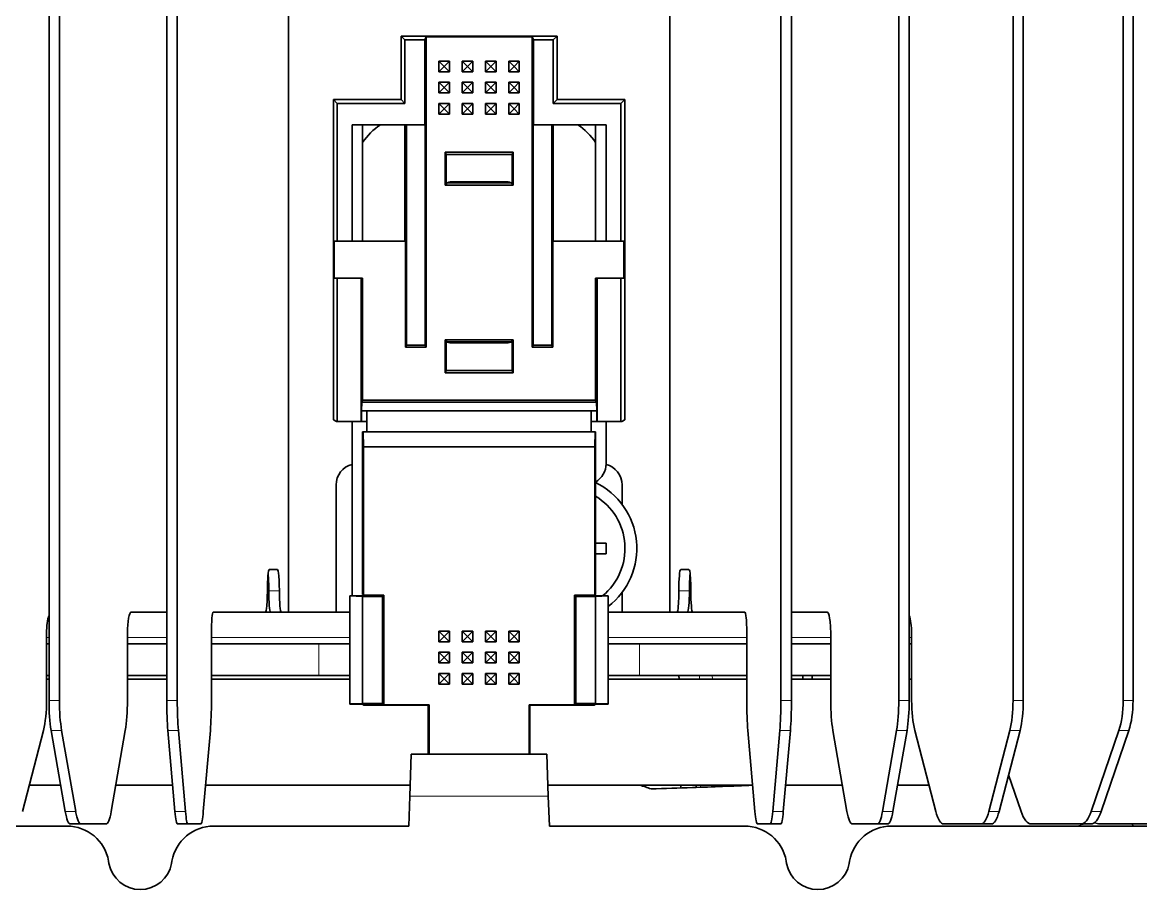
# Model space of a CAD drawing. Header units: inches. Extents: x -12478 to 399182, y -23212 to 525552.
# Drawn here: x 7600.3 to 7653.1, y -5704.2 to -5663.3 of the extents above; entities that cross this region are included whole.
import ezdxf

# ---------------------------------------------------------------- set-up
doc = ezdxf.new("R2010")
doc.units = ezdxf.units.IN
doc.header["$LTSCALE"] = 1000
doc.header["$MEASUREMENT"] = 0
doc.layers.add('CQ Light Elevation', color=4, linetype='Continuous')
doc.layers.add('CQ Lighting', color=5, linetype='Continuous', lineweight=0)

# ---------------------------------------------------------------- blocks, each defined once
blk = doc.blocks.new('T.HC0E0.HQ12 side 2')
at = {"layer": 'CQ Lighting', "color": 1, "lineweight": 35}
for p, q in [((441994.305, 518887.718), (441994.305, 518936.818)), ((442012.305, 518887.718), (442012.305, 518936.818)), ((441972.422, 518930.99), (441972.422, 518883.546)), ((441972.892, 518883.546), (441972.892, 518930.99)), ((441977.608, 518930.99), (441977.608, 518883.546)), ((441978.091, 518883.546), (441978.091, 518930.99)), ((441982.994, 518930.99), (441982.994, 518883.546)), ((441983.487, 518883.546), (441983.487, 518930.99)), ((441988.555, 518930.99), (441988.555, 518883.546)), ((441989.053, 518883.546), (441989.053, 518930.99)), ((442017.557, 518883.546), (442017.557, 518930.99)), ((442018.055, 518930.99), (442018.055, 518883.546)), ((442023.123, 518883.546), (442023.123, 518930.99)), ((442023.615, 518930.99), (442023.615, 518883.546)), ((441983.839, 518877.618), (441953.355, 518877.618)), ((442053.255, 518877.618), (442022.771, 518877.618))]:
    blk.add_line(p, q, dxfattribs=at)
at = {"layer": 'CQ Lighting', "color": 1, "lineweight": 35, "ltscale": 0.075}
for p, q in [((441999.623, 518914.9), (441999.623, 518911.9)), ((441999.805, 518911.718), (441999.805, 518914.718)), ((442006.805, 518914.718), (442006.805, 518911.718)), ((442006.986, 518911.9), (442006.986, 518914.9)), ((442004.805, 518907.968), (442001.805, 518907.968)), ((442004.805, 518900.468), (442001.805, 518900.468))]:
    blk.add_line(p, q, dxfattribs=at)
at = {"layer": 'CQ Lighting', "color": 1, "lineweight": 35, "ltscale": 0.00642}
for p, q in [((441999.623, 518914.9), (441999.805, 518914.718)), ((442006.986, 518914.9), (442006.805, 518914.718)), ((441996.423, 518911.9), (441996.605, 518911.718)), ((441999.805, 518911.718), (441999.623, 518911.9)), ((442006.805, 518911.718), (442006.986, 518911.9)), ((442010.005, 518911.718), (442010.186, 518911.9))]:
    blk.add_line(p, q, dxfattribs=at)
at = {"layer": 'CQ Lighting', "color": 1, "lineweight": 35, "ltscale": 0.184079}
blk.add_line((442006.986, 518914.9), (441999.623, 518914.9), dxfattribs=at)
at = {"layer": 'CQ Lighting', "color": 1, "lineweight": 35, "ltscale": 0.023254}
for p, q in [((441999.805, 518914.718), (442000.735, 518914.718)), ((442005.875, 518914.718), (442006.805, 518914.718))]:
    blk.add_line(p, q, dxfattribs=at)
at = {"layer": 'CQ Lighting', "color": 1, "lineweight": 35, "ltscale": 0.003904}
for p, q in [((442000.805, 518914.858), (442000.735, 518914.718)), ((442005.805, 518914.858), (442005.875, 518914.718))]:
    blk.add_line(p, q, dxfattribs=at)
at = {"layer": 'CQ Lighting', "color": 1, "lineweight": 35, "ltscale": 0.1}
for p, q in [((442000.735, 518910.718), (442000.735, 518914.718)), ((442005.875, 518910.718), (442005.875, 518914.718))]:
    blk.add_line(p, q, dxfattribs=at)
at = {"layer": 'CQ Lighting', "color": 1, "lineweight": 35, "ltscale": 0.125}
for p, q in [((442005.805, 518914.858), (442000.805, 518914.858)), ((441999.826, 518900.218), (441999.826, 518905.218)), ((442006.784, 518905.218), (442006.784, 518900.218))]:
    blk.add_line(p, q, dxfattribs=at)
at = {"layer": 'CQ Lighting', "color": 1, "lineweight": 35, "ltscale": 0.365992}
for p, q in [((442000.805, 518900.218), (442000.805, 518914.858)), ((442005.805, 518914.858), (442005.805, 518900.218))]:
    blk.add_line(p, q, dxfattribs=at)
at = {"layer": 'CQ Lighting', "color": 1, "lineweight": 35, "ltscale": 0.0125}
for p, q in [((442001.905, 518913.718), (442001.405, 518913.718)), ((442001.405, 518913.718), (442001.405, 518913.218)), ((442001.905, 518913.718), (442001.905, 518913.218)), ((442003.005, 518913.718), (442002.505, 518913.718)), ((442002.505, 518913.718), (442002.505, 518913.218)), ((442003.005, 518913.718), (442003.005, 518913.218)), ((442004.105, 518913.718), (442003.605, 518913.718)), ((442003.605, 518913.718), (442003.605, 518913.218)), ((442004.105, 518913.718), (442004.105, 518913.218)), ((442005.205, 518913.718), (442004.705, 518913.718)), ((442004.705, 518913.718), (442004.705, 518913.218)), ((442005.205, 518913.718), (442005.205, 518913.218)), ((442001.905, 518913.218), (442001.405, 518913.218)), ((442003.005, 518913.218), (442002.505, 518913.218)), ((442004.105, 518913.218), (442003.605, 518913.218)), ((442005.205, 518913.218), (442004.705, 518913.218)), ((442001.905, 518912.718), (442001.405, 518912.718)), ((442001.405, 518912.718), (442001.405, 518912.218)), ((442001.905, 518912.718), (442001.905, 518912.218)), ((442003.005, 518912.718), (442002.505, 518912.718)), ((442002.505, 518912.718), (442002.505, 518912.218)), ((442003.005, 518912.718), (442003.005, 518912.218)), ((442004.105, 518912.718), (442003.605, 518912.718)), ((442003.605, 518912.718), (442003.605, 518912.218)), ((442004.105, 518912.718), (442004.105, 518912.218)), ((442005.205, 518912.718), (442004.705, 518912.718)), ((442004.705, 518912.718), (442004.705, 518912.218)), ((442005.205, 518912.718), (442005.205, 518912.218)), ((442001.905, 518912.218), (442001.405, 518912.218)), ((442003.005, 518912.218), (442002.505, 518912.218)), ((442004.105, 518912.218), (442003.605, 518912.218)), ((442005.205, 518912.218), (442004.705, 518912.218)), ((442001.905, 518911.718), (442001.405, 518911.718)), ((442001.405, 518911.718), (442001.405, 518911.218)), ((442001.905, 518911.718), (442001.905, 518911.218)), ((442003.005, 518911.718), (442002.505, 518911.718)), ((442002.505, 518911.718), (442002.505, 518911.218)), ((442003.005, 518911.718), (442003.005, 518911.218)), ((442004.105, 518911.718), (442003.605, 518911.718)), ((442003.605, 518911.718), (442003.605, 518911.218)), ((442004.105, 518911.718), (442004.105, 518911.218)), ((442005.205, 518911.718), (442004.705, 518911.718)), ((442004.705, 518911.718), (442004.705, 518911.218)), ((442005.205, 518911.718), (442005.205, 518911.218)), ((442001.905, 518911.218), (442001.405, 518911.218)), ((442003.005, 518911.218), (442002.505, 518911.218)), ((442004.105, 518911.218), (442003.605, 518911.218)), ((442005.205, 518911.218), (442004.705, 518911.218)), ((441997.805, 518905.218), (441997.305, 518905.218)), ((442008.805, 518905.218), (442009.305, 518905.218)), ((441997.752, 518897.218), (441997.752, 518896.718)), ((442008.857, 518896.718), (442008.857, 518897.218)), ((441997.305, 518890.468), (441997.305, 518890.968)), ((441997.305, 518890.468), (441997.805, 518890.468)), ((442001.905, 518886.818), (442001.405, 518886.818)), ((442001.405, 518886.818), (442001.405, 518886.318)), ((442001.905, 518886.818), (442001.905, 518886.318)), ((442003.005, 518886.818), (442002.505, 518886.818)), ((442002.505, 518886.818), (442002.505, 518886.318)), ((442003.005, 518886.818), (442003.005, 518886.318)), ((442004.105, 518886.818), (442003.605, 518886.818)), ((442003.605, 518886.818), (442003.605, 518886.318)), ((442004.105, 518886.818), (442004.105, 518886.318)), ((442005.205, 518886.818), (442004.705, 518886.818)), ((442004.705, 518886.818), (442004.705, 518886.318)), ((442005.205, 518886.818), (442005.205, 518886.318)), ((442001.905, 518886.318), (442001.405, 518886.318)), ((442003.005, 518886.318), (442002.505, 518886.318)), ((442004.105, 518886.318), (442003.605, 518886.318)), ((442005.205, 518886.318), (442004.705, 518886.318)), ((442001.905, 518885.818), (442001.405, 518885.818)), ((442001.405, 518885.818), (442001.405, 518885.318)), ((442001.905, 518885.818), (442001.905, 518885.318)), ((442003.005, 518885.818), (442002.505, 518885.818)), ((442002.505, 518885.818), (442002.505, 518885.318)), ((442003.005, 518885.818), (442003.005, 518885.318)), ((442004.105, 518885.818), (442003.605, 518885.818)), ((442003.605, 518885.818), (442003.605, 518885.318)), ((442004.105, 518885.818), (442004.105, 518885.318)), ((442005.205, 518885.818), (442004.705, 518885.818)), ((442004.705, 518885.818), (442004.705, 518885.318)), ((442005.205, 518885.818), (442005.205, 518885.318)), ((442001.905, 518885.318), (442001.405, 518885.318)), ((442003.005, 518885.318), (442002.505, 518885.318)), ((442004.105, 518885.318), (442003.605, 518885.318)), ((442005.205, 518885.318), (442004.705, 518885.318)), ((442001.905, 518884.818), (442001.405, 518884.818)), ((442001.405, 518884.818), (442001.405, 518884.318)), ((442001.905, 518884.818), (442001.905, 518884.318)), ((442003.005, 518884.818), (442002.505, 518884.818)), ((442002.505, 518884.818), (442002.505, 518884.318)), ((442003.005, 518884.818), (442003.005, 518884.318)), ((442004.105, 518884.818), (442003.605, 518884.818)), ((442003.605, 518884.818), (442003.605, 518884.318)), ((442004.105, 518884.818), (442004.105, 518884.318)), ((442005.205, 518884.818), (442004.705, 518884.818)), ((442004.705, 518884.818), (442004.705, 518884.318)), ((442005.205, 518884.818), (442005.205, 518884.318)), ((442001.905, 518884.318), (442001.405, 518884.318)), ((442003.005, 518884.318), (442002.505, 518884.318)), ((442004.105, 518884.318), (442003.605, 518884.318)), ((442005.205, 518884.318), (442004.705, 518884.318))]:
    blk.add_line(p, q, dxfattribs=at)
at = {"layer": 'CQ Lighting', "color": 1, "lineweight": 35, "ltscale": 0.008839}
for p, q in [((442001.655, 518913.468), (442001.405, 518913.718)), ((442001.655, 518913.468), (442001.905, 518913.718)), ((442002.755, 518913.468), (442002.505, 518913.718)), ((442002.755, 518913.468), (442003.005, 518913.718)), ((442003.855, 518913.468), (442003.605, 518913.718)), ((442003.855, 518913.468), (442004.105, 518913.718)), ((442004.955, 518913.468), (442004.705, 518913.718)), ((442004.955, 518913.468), (442005.205, 518913.718)), ((442001.405, 518913.218), (442001.655, 518913.468)), ((442001.905, 518913.218), (442001.655, 518913.468)), ((442002.505, 518913.218), (442002.755, 518913.468)), ((442003.005, 518913.218), (442002.755, 518913.468)), ((442003.605, 518913.218), (442003.855, 518913.468)), ((442004.105, 518913.218), (442003.855, 518913.468)), ((442004.705, 518913.218), (442004.955, 518913.468)), ((442005.205, 518913.218), (442004.955, 518913.468)), ((442001.655, 518912.468), (442001.405, 518912.718)), ((442001.655, 518912.468), (442001.905, 518912.718)), ((442002.755, 518912.468), (442002.505, 518912.718)), ((442002.755, 518912.468), (442003.005, 518912.718)), ((442003.855, 518912.468), (442003.605, 518912.718)), ((442003.855, 518912.468), (442004.105, 518912.718)), ((442004.955, 518912.468), (442004.705, 518912.718)), ((442004.955, 518912.468), (442005.205, 518912.718)), ((442001.405, 518912.218), (442001.655, 518912.468)), ((442001.905, 518912.218), (442001.655, 518912.468)), ((442002.505, 518912.218), (442002.755, 518912.468)), ((442003.005, 518912.218), (442002.755, 518912.468)), ((442003.605, 518912.218), (442003.855, 518912.468)), ((442004.105, 518912.218), (442003.855, 518912.468)), ((442004.705, 518912.218), (442004.955, 518912.468)), ((442005.205, 518912.218), (442004.955, 518912.468)), ((442001.655, 518911.468), (442001.405, 518911.718)), ((442001.655, 518911.468), (442001.905, 518911.718)), ((442002.755, 518911.468), (442002.505, 518911.718)), ((442002.755, 518911.468), (442003.005, 518911.718)), ((442003.855, 518911.468), (442003.605, 518911.718)), ((442003.855, 518911.468), (442004.105, 518911.718)), ((442004.955, 518911.468), (442004.705, 518911.718)), ((442004.955, 518911.468), (442005.205, 518911.718)), ((442001.405, 518911.218), (442001.655, 518911.468)), ((442001.905, 518911.218), (442001.655, 518911.468)), ((442002.505, 518911.218), (442002.755, 518911.468)), ((442003.005, 518911.218), (442002.755, 518911.468)), ((442003.605, 518911.218), (442003.855, 518911.468)), ((442004.105, 518911.218), (442003.855, 518911.468)), ((442004.705, 518911.218), (442004.955, 518911.468)), ((442005.205, 518911.218), (442004.955, 518911.468)), ((442001.405, 518886.818), (442001.655, 518886.568)), ((442001.905, 518886.818), (442001.655, 518886.568)), ((442002.505, 518886.818), (442002.755, 518886.568)), ((442003.005, 518886.818), (442002.755, 518886.568)), ((442003.605, 518886.818), (442003.855, 518886.568)), ((442004.105, 518886.818), (442003.855, 518886.568)), ((442004.705, 518886.818), (442004.955, 518886.568)), ((442005.205, 518886.818), (442004.955, 518886.568)), ((442001.655, 518886.568), (442001.405, 518886.318)), ((442001.655, 518886.568), (442001.905, 518886.318)), ((442002.755, 518886.568), (442002.505, 518886.318)), ((442002.755, 518886.568), (442003.005, 518886.318)), ((442003.855, 518886.568), (442003.605, 518886.318)), ((442003.855, 518886.568), (442004.105, 518886.318)), ((442004.955, 518886.568), (442004.705, 518886.318)), ((442004.955, 518886.568), (442005.205, 518886.318)), ((442001.405, 518885.818), (442001.655, 518885.568)), ((442001.905, 518885.818), (442001.655, 518885.568)), ((442002.505, 518885.818), (442002.755, 518885.568)), ((442003.005, 518885.818), (442002.755, 518885.568)), ((442003.605, 518885.818), (442003.855, 518885.568)), ((442004.105, 518885.818), (442003.855, 518885.568)), ((442004.705, 518885.818), (442004.955, 518885.568)), ((442005.205, 518885.818), (442004.955, 518885.568)), ((442001.655, 518885.568), (442001.405, 518885.318)), ((442001.655, 518885.568), (442001.905, 518885.318)), ((442002.755, 518885.568), (442002.505, 518885.318)), ((442002.755, 518885.568), (442003.005, 518885.318)), ((442003.855, 518885.568), (442003.605, 518885.318)), ((442003.855, 518885.568), (442004.105, 518885.318)), ((442004.955, 518885.568), (442004.705, 518885.318)), ((442004.955, 518885.568), (442005.205, 518885.318)), ((442001.405, 518884.818), (442001.655, 518884.568)), ((442001.905, 518884.818), (442001.655, 518884.568)), ((442002.505, 518884.818), (442002.755, 518884.568)), ((442003.005, 518884.818), (442002.755, 518884.568)), ((442003.605, 518884.818), (442003.855, 518884.568)), ((442004.105, 518884.818), (442003.855, 518884.568)), ((442004.705, 518884.818), (442004.955, 518884.568)), ((442005.205, 518884.818), (442004.955, 518884.568)), ((442001.655, 518884.568), (442001.405, 518884.318)), ((442001.655, 518884.568), (442001.905, 518884.318)), ((442002.755, 518884.568), (442002.505, 518884.318)), ((442002.755, 518884.568), (442003.005, 518884.318)), ((442003.855, 518884.568), (442003.605, 518884.318)), ((442003.855, 518884.568), (442004.105, 518884.318)), ((442004.955, 518884.568), (442004.705, 518884.318)), ((442004.955, 518884.568), (442005.205, 518884.318))]:
    blk.add_line(p, q, dxfattribs=at)
at = {"layer": 'CQ Lighting', "color": 1, "lineweight": 35, "ltscale": 0.080003}
for p, q in [((441996.423, 518911.9), (441999.623, 518911.9)), ((441996.605, 518911.718), (441999.805, 518911.718)), ((442006.805, 518911.718), (442010.005, 518911.718)), ((442006.986, 518911.9), (442010.186, 518911.9))]:
    blk.add_line(p, q, dxfattribs=at)
at = {"layer": 'CQ Lighting', "color": 1, "lineweight": 35, "ltscale": 0.377707}
for p, q in [((441996.423, 518896.791), (441996.423, 518911.9)), ((442010.186, 518911.9), (442010.186, 518896.791))]:
    blk.add_line(p, q, dxfattribs=at)
at = {"layer": 'CQ Lighting', "color": 1, "lineweight": 35, "ltscale": 0.1625}
for p, q in [((441996.605, 518911.718), (441996.605, 518905.218)), ((442010.005, 518905.218), (442010.005, 518911.718))]:
    blk.add_line(p, q, dxfattribs=at)
at = {"layer": 'CQ Lighting', "color": 1, "lineweight": 35, "ltscale": 0.1375}
for p, q in [((441997.305, 518910.718), (441997.305, 518905.218)), ((441997.805, 518910.718), (441997.805, 518905.218)), ((441999.805, 518905.218), (441999.805, 518910.718)), ((442006.805, 518910.718), (442006.805, 518905.218)), ((442008.805, 518910.718), (442008.805, 518905.218)), ((442009.305, 518905.218), (442009.305, 518910.718))]:
    blk.add_line(p, q, dxfattribs=at)
at = {"layer": 'CQ Lighting', "color": 1, "lineweight": 35, "ltscale": 0.085754}
for p, q in [((441997.305, 518910.718), (442000.735, 518910.718)), ((442005.875, 518910.718), (442009.305, 518910.718))]:
    blk.add_line(p, q, dxfattribs=at)
at = {"layer": 'CQ Lighting', "color": 1, "lineweight": 35, "ltscale": 0.260056}
for p, q in [((441999.875, 518900.316), (441999.875, 518910.718)), ((442000.756, 518900.316), (442000.756, 518910.718)), ((442005.854, 518900.316), (442005.854, 518910.718)), ((442006.735, 518900.316), (442006.735, 518910.718))]:
    blk.add_line(p, q, dxfattribs=at)
at = {"layer": 'CQ Lighting', "color": 1, "lineweight": 35, "ltscale": 0.000523}
for p, q in [((442000.756, 518910.718), (442000.735, 518910.718)), ((442005.854, 518910.718), (442005.875, 518910.718))]:
    blk.add_line(p, q, dxfattribs=at)
at = {"layer": 'CQ Lighting', "color": 1, "lineweight": 35, "ltscale": 0.038875}
for p, q in [((442001.703, 518907.867), (442001.703, 518909.422)), ((442004.906, 518907.867), (442004.906, 518909.422)), ((442001.703, 518899.014), (442001.703, 518900.569)), ((442004.906, 518899.014), (442004.906, 518900.569))]:
    blk.add_line(p, q, dxfattribs=at)
at = {"layer": 'CQ Lighting', "color": 1, "lineweight": 35, "ltscale": 0.002826}
for p, q in [((442001.745, 518909.317), (442001.703, 518909.422)), ((442004.864, 518909.317), (442004.906, 518909.422)), ((442001.745, 518899.119), (442001.703, 518899.014)), ((442004.864, 518899.119), (442004.906, 518899.014))]:
    blk.add_line(p, q, dxfattribs=at)
at = {"layer": 'CQ Lighting', "color": 1, "lineweight": 35, "ltscale": 0.080063}
for p, q in [((442004.906, 518909.422), (442001.703, 518909.422)), ((442004.906, 518907.867), (442001.703, 518907.867)), ((442004.906, 518900.569), (442001.703, 518900.569)), ((442004.906, 518899.014), (442001.703, 518899.014))]:
    blk.add_line(p, q, dxfattribs=at)
at = {"layer": 'CQ Lighting', "color": 1, "lineweight": 35, "ltscale": 0.035202}
for p, q in [((442001.745, 518907.909), (442001.745, 518909.317)), ((442004.864, 518907.909), (442004.864, 518909.317)), ((442001.745, 518899.119), (442001.745, 518900.527)), ((442004.864, 518899.119), (442004.864, 518900.527))]:
    blk.add_line(p, q, dxfattribs=at)
at = {"layer": 'CQ Lighting', "color": 1, "lineweight": 35, "ltscale": 0.077969}
for p, q in [((442004.864, 518909.317), (442001.745, 518909.317)), ((442004.864, 518899.119), (442001.745, 518899.119))]:
    blk.add_line(p, q, dxfattribs=at)
at = {"layer": 'CQ Lighting', "color": 1, "lineweight": 35, "ltscale": 0.001481}
for p, q in [((442001.745, 518907.909), (442001.703, 518907.867)), ((442004.864, 518907.909), (442004.906, 518907.867)), ((442001.745, 518900.527), (442001.703, 518900.569)), ((442004.864, 518900.527), (442004.906, 518900.569))]:
    blk.add_line(p, q, dxfattribs=at)
at = {"layer": 'CQ Lighting', "color": 1, "lineweight": 35, "ltscale": 0.002099}
for p, q in [((442001.805, 518907.968), (442001.745, 518907.909)), ((442004.805, 518907.968), (442004.864, 518907.909)), ((442001.805, 518900.468), (442001.745, 518900.527)), ((442004.805, 518900.468), (442004.864, 518900.527))]:
    blk.add_line(p, q, dxfattribs=at)
at = {"layer": 'CQ Lighting', "color": 1, "lineweight": 35, "ltscale": 0.064999}
for p, q in [((442004.605, 518908.018), (442002.005, 518908.018)), ((442002.005, 518900.418), (442004.605, 518900.418))]:
    blk.add_line(p, q, dxfattribs=at)
at = {"layer": 'CQ Lighting', "color": 1, "lineweight": 35, "ltscale": 0.003491}
for p, q in [((441996.605, 518905.218), (441996.465, 518905.218)), ((442010.145, 518905.218), (442010.005, 518905.218)), ((441996.465, 518903.468), (441996.605, 518903.468)), ((442010.145, 518903.468), (442010.005, 518903.468))]:
    blk.add_line(p, q, dxfattribs=at)
at = {"layer": 'CQ Lighting', "color": 1, "lineweight": 35, "ltscale": 0.04375}
for p, q in [((441996.465, 518903.468), (441996.465, 518905.218)), ((442010.145, 518905.218), (442010.145, 518903.468))]:
    blk.add_line(p, q, dxfattribs=at)
at = {"layer": 'CQ Lighting', "color": 1, "lineweight": 35, "ltscale": 0.017503}
for p, q in [((441996.605, 518905.218), (441997.305, 518905.218)), ((442009.305, 518905.218), (442010.005, 518905.218))]:
    blk.add_line(p, q, dxfattribs=at)
at = {"layer": 'CQ Lighting', "color": 1, "lineweight": 35, "ltscale": 0.063373}
blk.add_line((441997.291, 518905.218), (441999.826, 518905.218), dxfattribs=at)
at = {"layer": 'CQ Lighting', "color": 1, "lineweight": 35, "ltscale": 0.050523}
blk.add_line((442008.805, 518905.218), (442006.784, 518905.218), dxfattribs=at)
at = {"layer": 'CQ Lighting', "color": 1, "lineweight": 35, "ltscale": 0.028258}
for p, q in [((441996.605, 518903.468), (441997.735, 518903.468)), ((442008.875, 518903.468), (442010.005, 518903.468)), ((441996.605, 518896.718), (441997.735, 518896.718)), ((442008.875, 518896.718), (442010.005, 518896.718))]:
    blk.add_line(p, q, dxfattribs=at)
at = {"layer": 'CQ Lighting', "color": 1, "lineweight": 35, "ltscale": 0.16875}
for p, q in [((441996.605, 518903.468), (441996.605, 518896.718)), ((441997.735, 518896.718), (441997.735, 518903.468)), ((442008.875, 518896.718), (442008.875, 518903.468)), ((442010.005, 518896.718), (442010.005, 518903.468))]:
    blk.add_line(p, q, dxfattribs=at)
at = {"layer": 'CQ Lighting', "color": 1, "lineweight": 35, "ltscale": 0.001746}
for p, q in [((441997.805, 518903.468), (441997.735, 518903.468)), ((442008.805, 518903.468), (442008.875, 518903.468))]:
    blk.add_line(p, q, dxfattribs=at)
at = {"layer": 'CQ Lighting', "color": 1, "lineweight": 35, "ltscale": 0.14375}
for p, q in [((441997.805, 518903.468), (441997.805, 518897.718)), ((442008.805, 518897.718), (442008.805, 518903.468))]:
    blk.add_line(p, q, dxfattribs=at)
at = {"layer": 'CQ Lighting', "color": 1, "lineweight": 35, "ltscale": 0.002733}
for p, q in [((441999.826, 518900.218), (441999.875, 518900.316)), ((442000.805, 518900.218), (442000.756, 518900.316)), ((442005.805, 518900.218), (442005.854, 518900.316)), ((442006.784, 518900.218), (442006.735, 518900.316))]:
    blk.add_line(p, q, dxfattribs=at)
at = {"layer": 'CQ Lighting', "color": 1, "lineweight": 35, "ltscale": 0.024477}
for p, q in [((442000.805, 518900.218), (441999.826, 518900.218)), ((442006.784, 518900.218), (442005.805, 518900.218))]:
    blk.add_line(p, q, dxfattribs=at)
at = {"layer": 'CQ Lighting', "color": 1, "lineweight": 35, "ltscale": 0.022032}
for p, q in [((442000.756, 518900.316), (441999.875, 518900.316)), ((442006.735, 518900.316), (442005.854, 518900.316))]:
    blk.add_line(p, q, dxfattribs=at)
at = {"layer": 'CQ Lighting', "color": 1, "lineweight": 35, "ltscale": 0.01024}
for p, q in [((441997.759, 518897.628), (441997.752, 518897.218)), ((442008.85, 518897.628), (442008.857, 518897.218))]:
    blk.add_line(p, q, dxfattribs=at)
at = {"layer": 'CQ Lighting', "color": 1, "lineweight": 35, "ltscale": 0.002528}
for p, q in [((441997.805, 518897.718), (441997.759, 518897.628)), ((442008.805, 518897.718), (442008.85, 518897.628))]:
    blk.add_line(p, q, dxfattribs=at)
at = {"layer": 'CQ Lighting', "color": 1, "lineweight": 35, "ltscale": 0.277261}
blk.add_line((441997.759, 518897.628), (442008.85, 518897.628), dxfattribs=at)
at = {"layer": 'CQ Lighting', "color": 1, "lineweight": 35, "ltscale": 0.275}
blk.add_line((442008.805, 518897.718), (441997.805, 518897.718), dxfattribs=at)
at = {"layer": 'CQ Lighting', "color": 1, "lineweight": 35, "ltscale": 0.004099}
for p, q in [((441996.423, 518896.791), (441996.57, 518896.718)), ((442010.04, 518896.718), (442010.186, 518896.791))]:
    blk.add_line(p, q, dxfattribs=at)
at = {"layer": 'CQ Lighting', "color": 1, "lineweight": 35, "ltscale": 0.00631}
for p, q in [((441998.005, 518897.218), (441997.752, 518897.218)), ((442008.857, 518897.218), (442008.605, 518897.218)), ((441998.005, 518896.718), (441997.752, 518896.718)), ((442008.857, 518896.718), (442008.605, 518896.718))]:
    blk.add_line(p, q, dxfattribs=at)
at = {"layer": 'CQ Lighting', "color": 1, "lineweight": 35, "ltscale": 0.025}
for p, q in [((441998.005, 518897.218), (441998.005, 518896.218)), ((442008.605, 518896.218), (442008.605, 518897.218))]:
    blk.add_line(p, q, dxfattribs=at)
at = {"layer": 'CQ Lighting', "color": 1, "lineweight": 35, "ltscale": 0.264999}
for p, q in [((442008.605, 518897.218), (441998.005, 518897.218)), ((442008.605, 518896.218), (441998.005, 518896.218))]:
    blk.add_line(p, q, dxfattribs=at)
at = {"layer": 'CQ Lighting', "color": 1, "lineweight": 35, "ltscale": 0.000873}
for p, q in [((441996.57, 518896.718), (441996.605, 518896.718)), ((442010.04, 518896.718), (442010.005, 518896.718))]:
    blk.add_line(p, q, dxfattribs=at)
at = {"layer": 'CQ Lighting', "color": 1, "lineweight": 35, "ltscale": 0.05}
blk.add_line((441997.305, 518896.718), (441997.305, 518894.718), dxfattribs=at)
at = {"layer": 'CQ Lighting', "color": 1, "lineweight": 35, "ltscale": 0.000436}
for p, q in [((441997.752, 518896.718), (441997.735, 518896.718)), ((442008.857, 518896.718), (442008.875, 518896.718)), ((441997.805, 518896.218), (441997.822, 518896.218)), ((442008.805, 518896.218), (442008.787, 518896.218))]:
    blk.add_line(p, q, dxfattribs=at)
at = {"layer": 'CQ Lighting', "color": 1, "lineweight": 35, "ltscale": 0.205937}
blk.add_line((442009.305, 518896.718), (442009.305, 518888.481), dxfattribs=at)
at = {"layer": 'CQ Lighting', "color": 1, "lineweight": 35, "ltscale": 0.191976}
for p, q in [((441997.805, 518888.539), (441997.805, 518896.218)), ((442008.805, 518896.218), (442008.805, 518888.539))]:
    blk.add_line(p, q, dxfattribs=at)
at = {"layer": 'CQ Lighting', "color": 1, "lineweight": 35, "ltscale": 0.017511}
for p, q in [((441997.847, 518895.518), (441997.822, 518896.218)), ((442008.763, 518895.518), (442008.787, 518896.218))]:
    blk.add_line(p, q, dxfattribs=at)
at = {"layer": 'CQ Lighting', "color": 1, "lineweight": 35, "ltscale": 0.004564}
for p, q in [((441998.005, 518896.218), (441997.822, 518896.218)), ((442008.787, 518896.218), (442008.605, 518896.218))]:
    blk.add_line(p, q, dxfattribs=at)
at = {"layer": 'CQ Lighting', "color": 1, "lineweight": 35, "ltscale": 0.272903}
blk.add_line((442008.763, 518895.518), (441997.847, 518895.518), dxfattribs=at)
at = {"layer": 'CQ Lighting', "color": 1, "lineweight": 35, "ltscale": 0.175}
for p, q in [((441997.847, 518895.518), (441997.847, 518888.518)), ((442008.763, 518895.518), (442008.763, 518888.518))]:
    blk.add_line(p, q, dxfattribs=at)
at = {"layer": 'CQ Lighting', "color": 1, "lineweight": 35, "ltscale": 0.022918}
for p, q in [((441996.555, 518892.801), (441996.555, 518893.718)), ((441996.555, 518887.718), (441996.555, 518888.635))]:
    blk.add_line(p, q, dxfattribs=at)
at = {"layer": 'CQ Lighting', "color": 1, "lineweight": 35, "ltscale": 0.15}
blk.add_line((442010.055, 518887.718), (442010.055, 518893.718), dxfattribs=at)
at = {"layer": 'CQ Lighting', "color": 1, "lineweight": 35, "ltscale": 0.012492}
blk.add_line((441997.305, 518890.968), (441997.804, 518890.968), dxfattribs=at)
at = {"layer": 'CQ Lighting', "color": 1, "lineweight": 35, "ltscale": 0.009805}
for p, q in [((441993.393, 518889.718), (441993.785, 518889.718)), ((442013.216, 518889.718), (442012.824, 518889.718))]:
    blk.add_line(p, q, dxfattribs=at)
at = {"layer": 'CQ Lighting', "color": 1, "lineweight": 13, "ltscale": 0.012453}
for p, q in [((441993.873, 518888.718), (441993.374, 518888.718)), ((442012.737, 518888.718), (442013.235, 518888.718)), ((441989.053, 518883.546), (441988.555, 518883.546)), ((442017.557, 518883.546), (442018.055, 518883.546)), ((441989.438, 518878.304), (441988.939, 518878.304)), ((442017.172, 518878.304), (442017.67, 518878.304))]:
    blk.add_line(p, q, dxfattribs=at)
at = {"layer": 'CQ Lighting', "color": 1, "lineweight": 35, "ltscale": 0.014999}
for p, q in [((441997.805, 518888.481), (441997.205, 518888.48)), ((442008.805, 518888.481), (442009.405, 518888.48)), ((441997.805, 518883.376), (441997.205, 518883.376)), ((442008.805, 518883.376), (442009.405, 518883.376))]:
    blk.add_line(p, q, dxfattribs=at)
at = {"layer": 'CQ Lighting', "color": 1, "lineweight": 35, "ltscale": 8.7e-05}
for p, q in [((441997.205, 518888.48), (441997.205, 518888.477)), ((442009.405, 518888.48), (442009.405, 518888.477)), ((441997.205, 518883.376), (441997.205, 518883.38)), ((442009.405, 518883.376), (442009.405, 518883.38))]:
    blk.add_line(p, q, dxfattribs=at)
at = {"layer": 'CQ Lighting', "color": 1, "lineweight": 35, "ltscale": 0.127425}
for p, q in [((441997.205, 518883.38), (441997.205, 518888.477)), ((442009.405, 518883.38), (442009.405, 518888.477))]:
    blk.add_line(p, q, dxfattribs=at)
at = {"layer": 'CQ Lighting', "color": 1, "lineweight": 35, "ltscale": 0.01501}
for p, q in [((441997.205, 518888.477), (441997.805, 518888.455)), ((442009.405, 518888.477), (442008.805, 518888.455)), ((441997.205, 518883.38), (441997.805, 518883.402)), ((442009.405, 518883.38), (442008.805, 518883.402))]:
    blk.add_line(p, q, dxfattribs=at)
at = {"layer": 'CQ Lighting', "color": 1, "lineweight": 35, "ltscale": 0.001083}
for p, q in [((441997.805, 518888.539), (441997.843, 518888.52)), ((442008.805, 518888.539), (442008.766, 518888.52))]:
    blk.add_line(p, q, dxfattribs=at)
at = {"layer": 'CQ Lighting', "color": 1, "lineweight": 35, "ltscale": 0.001314}
for p, q in [((441997.805, 518888.481), (441997.842, 518888.518)), ((442008.805, 518888.481), (442008.768, 518888.518))]:
    blk.add_line(p, q, dxfattribs=at)
at = {"layer": 'CQ Lighting', "color": 1, "lineweight": 35, "ltscale": 0.126309}
for p, q in [((441997.805, 518883.402), (441997.805, 518888.455)), ((441998.741, 518888.455), (441998.741, 518883.402)), ((442007.868, 518888.455), (442007.868, 518883.402)), ((442008.805, 518883.402), (442008.805, 518888.455))]:
    blk.add_line(p, q, dxfattribs=at)
at = {"layer": 'CQ Lighting', "color": 1, "lineweight": 35, "ltscale": 0.023416}
for p, q in [((441998.741, 518888.455), (441997.805, 518888.455)), ((442008.805, 518888.455), (442007.868, 518888.455)), ((441998.741, 518883.402), (441997.805, 518883.402)), ((442008.805, 518883.402), (442007.868, 518883.402))]:
    blk.add_line(p, q, dxfattribs=at)
at = {"layer": 'CQ Lighting', "color": 1, "lineweight": 35, "ltscale": 5.6e-05}
for p, q in [((441997.843, 518888.52), (441997.842, 518888.518)), ((442008.766, 518888.52), (442008.768, 518888.518))]:
    blk.add_line(p, q, dxfattribs=at)
at = {"layer": 'CQ Lighting', "color": 1, "lineweight": 35, "ltscale": 8.9e-05}
for p, q in [((441997.843, 518888.52), (441997.847, 518888.518)), ((442008.766, 518888.52), (442008.763, 518888.518))]:
    blk.add_line(p, q, dxfattribs=at)
at = {"layer": 'CQ Lighting', "color": 1, "lineweight": 35, "ltscale": 0.023952}
for p, q in [((441998.805, 518888.518), (441997.847, 518888.518)), ((442007.805, 518888.518), (442008.763, 518888.518))]:
    blk.add_line(p, q, dxfattribs=at)
at = {"layer": 'CQ Lighting', "color": 1, "lineweight": 35, "ltscale": 0.00224}
for p, q in [((441998.805, 518888.518), (441998.741, 518888.455)), ((442007.805, 518888.518), (442007.868, 518888.455)), ((441998.805, 518883.339), (441998.741, 518883.402)), ((442007.805, 518883.339), (442007.868, 518883.402))]:
    blk.add_line(p, q, dxfattribs=at)
at = {"layer": 'CQ Lighting', "color": 1, "lineweight": 35, "ltscale": 0.129476}
for p, q in [((441998.805, 518883.339), (441998.805, 518888.518)), ((442007.805, 518883.339), (442007.805, 518888.518))]:
    blk.add_line(p, q, dxfattribs=at)
at = {"layer": 'CQ Lighting', "color": 1, "lineweight": 35, "ltscale": 0.042047}
blk.add_line((441986.873, 518887.718), (441988.555, 518887.718), dxfattribs=at)
at = {"layer": 'CQ Lighting', "color": 1, "lineweight": 35, "ltscale": 0.040039}
blk.add_line((441986.873, 518887.718), (441988.474, 518887.718), dxfattribs=at)
at = {"layer": 'CQ Lighting', "color": 1, "lineweight": 35, "ltscale": 0.042038}
for p, q in [((441988.555, 518887.718), (441986.873, 518887.718)), ((442019.736, 518887.718), (442018.055, 518887.718))]:
    blk.add_line(p, q, dxfattribs=at)
at = {"layer": 'CQ Lighting', "color": 1, "lineweight": 35, "ltscale": 0.161374}
blk.add_line((441997.204, 518887.718), (441990.749, 518887.718), dxfattribs=at)
at = {"layer": 'CQ Lighting', "color": 1, "lineweight": 35, "ltscale": 0.045775}
blk.add_line((441990.752, 518887.718), (441992.583, 518887.718), dxfattribs=at)
at = {"layer": 'CQ Lighting', "color": 1, "lineweight": 35, "ltscale": 0.161362}
blk.add_line((442015.86, 518887.718), (442009.406, 518887.718), dxfattribs=at)
at = {"layer": 'CQ Lighting', "color": 1, "lineweight": 35, "ltscale": 0.045776}
blk.add_line((442015.857, 518887.718), (442014.026, 518887.718), dxfattribs=at)
at = {"layer": 'CQ Lighting', "color": 1, "lineweight": 35, "ltscale": 0.042049}
blk.add_line((442019.737, 518887.718), (442018.055, 518887.718), dxfattribs=at)
at = {"layer": 'CQ Lighting', "color": 1, "lineweight": 35, "ltscale": 0.040132}
blk.add_line((442019.737, 518887.718), (442018.131, 518887.718), dxfattribs=at)
at = {"layer": 'CQ Lighting', "color": 1, "lineweight": 35, "ltscale": 0.079289}
for p, q in [((441982.879, 518883.546), (441982.879, 518886.718)), ((441986.699, 518883.546), (441986.699, 518886.718)), ((441990.665, 518883.546), (441990.665, 518886.718)), ((442015.944, 518883.546), (442015.944, 518886.718)), ((442019.91, 518883.546), (442019.91, 518886.718)), ((442023.731, 518883.546), (442023.731, 518886.718))]:
    blk.add_line(p, q, dxfattribs=at)
at = {"layer": 'CQ Lighting', "color": 1, "lineweight": 13, "ltscale": 0.002888}
for p, q in [((441982.994, 518886.518), (441982.879, 518886.518)), ((442023.615, 518886.518), (442023.731, 518886.518))]:
    blk.add_line(p, q, dxfattribs=at)
at = {"layer": 'CQ Lighting', "color": 1, "lineweight": 35, "ltscale": 0.002888}
for p, q in [((441982.879, 518886.218), (441982.994, 518886.218)), ((442023.615, 518886.218), (442023.731, 518886.218)), ((442023.615, 518884.718), (442023.731, 518884.718)), ((441982.994, 518884.547), (441982.879, 518884.547)), ((442023.731, 518884.547), (442023.615, 518884.547))]:
    blk.add_line(p, q, dxfattribs=at)
at = {"layer": 'CQ Lighting', "color": 1, "lineweight": 13, "ltscale": 0.046388}
for p, q in [((441988.555, 518886.518), (441986.699, 518886.518)), ((442018.055, 518886.518), (442019.91, 518886.518))]:
    blk.add_line(p, q, dxfattribs=at)
at = {"layer": 'CQ Lighting', "color": 1, "lineweight": 35, "ltscale": 0.046388}
for p, q in [((441986.699, 518886.218), (441988.555, 518886.218)), ((442018.055, 518886.218), (442019.91, 518886.218)), ((442018.055, 518884.718), (442019.91, 518884.718)), ((441988.555, 518884.547), (441986.699, 518884.547)), ((442019.91, 518884.547), (442018.055, 518884.547))]:
    blk.add_line(p, q, dxfattribs=at)
at = {"layer": 'CQ Lighting', "color": 1, "lineweight": 13, "ltscale": 0.163487}
for p, q in [((441997.205, 518886.518), (441990.665, 518886.518)), ((442009.405, 518886.518), (442015.944, 518886.518))]:
    blk.add_line(p, q, dxfattribs=at)
at = {"layer": 'CQ Lighting', "color": 1, "lineweight": 35, "ltscale": 0.126797}
for p, q in [((441990.665, 518886.218), (441995.737, 518886.218)), ((442010.872, 518886.218), (442015.944, 518886.218))]:
    blk.add_line(p, q, dxfattribs=at)
at = {"layer": 'CQ Lighting', "color": 1, "lineweight": 35, "ltscale": 0.017703}
for p, q in [((441995.737, 518886.218), (441996.445, 518886.218)), ((442010.164, 518886.218), (442010.872, 518886.218)), ((441995.737, 518884.718), (441996.445, 518884.718)), ((442010.164, 518884.718), (442010.872, 518884.718))]:
    blk.add_line(p, q, dxfattribs=at)
at = {"layer": 'CQ Lighting', "color": 1, "lineweight": 13, "ltscale": 0.0375}
for p, q in [((441995.737, 518884.718), (441995.737, 518886.218)), ((442010.872, 518884.718), (442010.872, 518886.218))]:
    blk.add_line(p, q, dxfattribs=at)
at = {"layer": 'CQ Lighting', "color": 1, "lineweight": 35, "ltscale": 0.018985}
for p, q in [((441997.205, 518886.218), (441996.445, 518886.218)), ((442010.164, 518886.218), (442009.405, 518886.218)), ((441997.205, 518884.718), (441996.445, 518884.718)), ((442010.164, 518884.718), (442009.405, 518884.718))]:
    blk.add_line(p, q, dxfattribs=at)
at = {"layer": 'CQ Lighting', "color": 1, "lineweight": 35, "ltscale": 0.021806}
blk.add_line((441987.572, 518884.718), (441986.699, 518884.718), dxfattribs=at)
at = {"layer": 'CQ Lighting', "color": 1, "lineweight": 35, "ltscale": 0.004272}
blk.add_line((441987.575, 518884.547), (441987.572, 518884.718), dxfattribs=at)
at = {"layer": 'CQ Lighting', "color": 1, "lineweight": 35, "ltscale": 0.011017}
blk.add_line((441988.012, 518884.718), (441987.572, 518884.718), dxfattribs=at)
at = {"layer": 'CQ Lighting', "color": 1, "lineweight": 35, "ltscale": 0.002327}
blk.add_line((441988.012, 518884.718), (441988.105, 518884.718), dxfattribs=at)
at = {"layer": 'CQ Lighting', "color": 1, "lineweight": 35, "ltscale": 0.004271}
for p, q in [((441988.015, 518884.547), (441988.012, 518884.718)), ((441993.866, 518884.718), (441993.864, 518884.547))]:
    blk.add_line(p, q, dxfattribs=at)
at = {"layer": 'CQ Lighting', "color": 1, "lineweight": 35, "ltscale": 0.011238}
blk.add_line((441988.105, 518884.718), (441988.555, 518884.718), dxfattribs=at)
at = {"layer": 'CQ Lighting', "color": 1, "lineweight": 35, "ltscale": 0.040659}
blk.add_line((441992.292, 518884.718), (441990.665, 518884.718), dxfattribs=at)
at = {"layer": 'CQ Lighting', "color": 1, "lineweight": 13, "ltscale": 0.004271}
for p, q in [((441992.29, 518884.547), (441992.292, 518884.718)), ((441992.9, 518884.547), (441992.901, 518884.718))]:
    blk.add_line(p, q, dxfattribs=at)
at = {"layer": 'CQ Lighting', "color": 1, "lineweight": 35, "ltscale": 0.015247}
blk.add_line((441992.901, 518884.718), (441992.292, 518884.718), dxfattribs=at)
at = {"layer": 'CQ Lighting', "color": 1, "lineweight": 35, "ltscale": 0.024113}
blk.add_line((441992.901, 518884.718), (441993.866, 518884.718), dxfattribs=at)
at = {"layer": 'CQ Lighting', "color": 1, "lineweight": 35, "ltscale": 0.083469}
blk.add_line((441993.866, 518884.718), (441997.205, 518884.718), dxfattribs=at)
at = {"layer": 'CQ Lighting', "color": 1, "lineweight": 35, "ltscale": 0.163487}
for p, q in [((442009.405, 518884.718), (442015.944, 518884.718)), ((441997.205, 518884.547), (441990.665, 518884.547)), ((442015.944, 518884.547), (442009.405, 518884.547))]:
    blk.add_line(p, q, dxfattribs=at)
at = {"layer": 'CQ Lighting', "color": 1, "lineweight": 13, "ltscale": 0.011746}
for p, q in [((441972.892, 518883.546), (441972.422, 518883.546)), ((441973.092, 518882.132), (441972.622, 518882.132)), ((441974.401, 518878.304), (441973.931, 518878.304))]:
    blk.add_line(p, q, dxfattribs=at)
at = {"layer": 'CQ Lighting', "color": 1, "lineweight": 13, "ltscale": 0.012074}
for p, q in [((441978.091, 518883.546), (441977.608, 518883.546)), ((441978.242, 518882.132), (441977.759, 518882.132)), ((441979.233, 518878.304), (441978.75, 518878.304))]:
    blk.add_line(p, q, dxfattribs=at)
at = {"layer": 'CQ Lighting', "color": 1, "lineweight": 13, "ltscale": 0.012309}
for p, q in [((441983.487, 518883.546), (441982.994, 518883.546)), ((442023.123, 518883.546), (442023.615, 518883.546))]:
    blk.add_line(p, q, dxfattribs=at)
at = {"layer": 'CQ Lighting', "color": 1, "lineweight": 35, "ltscale": 0.002054}
for p, q in [((441997.805, 518883.376), (441997.863, 518883.318)), ((442008.805, 518883.376), (442008.747, 518883.318))]:
    blk.add_line(p, q, dxfattribs=at)
at = {"layer": 'CQ Lighting', "color": 1, "lineweight": 35, "ltscale": 0.076047}
for p, q in [((441997.863, 518883.318), (442000.905, 518883.318)), ((442005.705, 518883.318), (442008.747, 518883.318))]:
    blk.add_line(p, q, dxfattribs=at)
at = {"layer": 'CQ Lighting', "color": 1, "lineweight": 35, "ltscale": 0.053548}
for p, q in [((442000.947, 518883.339), (441998.805, 518883.339)), ((442007.805, 518883.339), (442005.663, 518883.339))]:
    blk.add_line(p, q, dxfattribs=at)
at = {"layer": 'CQ Lighting', "color": 1, "lineweight": 35, "ltscale": 0.001172}
for p, q in [((442000.905, 518883.318), (442000.947, 518883.339)), ((442005.705, 518883.318), (442005.663, 518883.339))]:
    blk.add_line(p, q, dxfattribs=at)
at = {"layer": 'CQ Lighting', "color": 1, "lineweight": 35, "ltscale": 0.057499}
for p, q in [((442000.905, 518883.318), (442000.905, 518881.018)), ((442005.705, 518881.018), (442005.705, 518883.318))]:
    blk.add_line(p, q, dxfattribs=at)
at = {"layer": 'CQ Lighting', "color": 1, "lineweight": 35, "ltscale": 0.058022}
for p, q in [((442000.947, 518883.339), (442000.947, 518881.018)), ((442005.663, 518883.339), (442005.663, 518881.018))]:
    blk.add_line(p, q, dxfattribs=at)
at = {"layer": 'CQ Lighting', "color": 1, "lineweight": 35, "ltscale": 0.101154}
for p, q in [((441973.931, 518878.304), (441972.622, 518882.132)), ((441974.401, 518878.304), (441973.092, 518882.132))]:
    blk.add_line(p, q, dxfattribs=at)
at = {"layer": 'CQ Lighting', "color": 1, "lineweight": 35, "ltscale": 0.098864}
for p, q in [((441978.75, 518878.304), (441977.759, 518882.132)), ((441979.233, 518878.304), (441978.242, 518882.132))]:
    blk.add_line(p, q, dxfattribs=at)
at = {"layer": 'CQ Lighting', "color": 1, "lineweight": 35, "ltscale": 0.098865}
for p, q in [((441982.727, 518882.132), (441981.736, 518878.304)), ((442023.882, 518882.132), (442024.873, 518878.304))]:
    blk.add_line(p, q, dxfattribs=at)
at = {"layer": 'CQ Lighting', "color": 1, "lineweight": 13, "ltscale": 0.012311}
for p, q in [((441983.588, 518882.132), (441983.096, 518882.132)), ((442023.021, 518882.132), (442023.513, 518882.132)), ((441984.253, 518878.304), (441983.761, 518878.304)), ((442022.356, 518878.304), (442022.849, 518878.304))]:
    blk.add_line(p, q, dxfattribs=at)
at = {"layer": 'CQ Lighting', "color": 1, "lineweight": 35, "ltscale": 0.097143}
for p, q in [((441983.761, 518878.304), (441983.096, 518882.132)), ((441984.253, 518878.304), (441983.588, 518882.132)), ((441986.598, 518882.132), (441985.933, 518878.304)), ((442020.012, 518882.132), (442020.677, 518878.304)), ((442022.356, 518878.304), (442023.021, 518882.132)), ((442022.849, 518878.304), (442023.513, 518882.132))]:
    blk.add_line(p, q, dxfattribs=at)
at = {"layer": 'CQ Lighting', "color": 1, "lineweight": 13, "ltscale": 0.012451}
for p, q in [((441989.104, 518882.132), (441988.606, 518882.132)), ((442017.506, 518882.132), (442018.004, 518882.132))]:
    blk.add_line(p, q, dxfattribs=at)
at = {"layer": 'CQ Lighting', "color": 1, "lineweight": 35, "ltscale": 0.096073}
for p, q in [((441988.939, 518878.304), (441988.606, 518882.132)), ((441989.438, 518878.304), (441989.104, 518882.132)), ((441990.281, 518878.304), (441990.614, 518882.132)), ((442016.329, 518878.304), (442015.995, 518882.132)), ((442017.172, 518878.304), (442017.506, 518882.132)), ((442017.67, 518878.304), (442018.004, 518882.132))]:
    blk.add_line(p, q, dxfattribs=at)
at = {"layer": 'CQ Lighting', "color": 1, "lineweight": 35, "ltscale": 0.049594}
for p, q in [((442000.105, 518881.018), (442000.036, 518879.035)), ((442006.505, 518881.018), (442006.574, 518879.035))]:
    blk.add_line(p, q, dxfattribs=at)
at = {"layer": 'CQ Lighting', "color": 1, "lineweight": 35, "ltscale": 0.160001}
blk.add_line((442006.505, 518881.018), (442000.105, 518881.018), dxfattribs=at)
at = {"layer": 'CQ Lighting', "color": 1, "lineweight": 35, "ltscale": 0.045779}
blk.add_line((441978.302, 518880.036), (441977.709, 518878.304), dxfattribs=at)
at = {"layer": 'CQ Lighting', "color": 1, "lineweight": 35, "ltscale": 0.037225}
blk.add_line((441983.525, 518879.547), (441982.036, 518879.547), dxfattribs=at)
at = {"layer": 'CQ Lighting', "color": 1, "lineweight": 35, "ltscale": 0.067395}
blk.add_line((441988.825, 518879.547), (441986.129, 518879.547), dxfattribs=at)
at = {"layer": 'CQ Lighting', "color": 1, "lineweight": 35, "ltscale": 0.241943}
blk.add_line((442000.051, 518879.547), (441990.373, 518879.547), dxfattribs=at)
at = {"layer": 'CQ Lighting', "color": 1, "lineweight": 13, "ltscale": 0.00192}
blk.add_line((441992.236, 518879.47), (441992.237, 518879.547), dxfattribs=at)
at = {"layer": 'CQ Lighting', "color": 1, "lineweight": 13, "ltscale": 0.002474}
blk.add_line((441992.847, 518879.448), (441992.848, 518879.547), dxfattribs=at)
at = {"layer": 'CQ Lighting', "color": 1, "lineweight": 35, "ltscale": 0.002657}
blk.add_line((441993.055, 518879.441), (441993.057, 518879.547), dxfattribs=at)
at = {"layer": 'CQ Lighting', "color": 1, "lineweight": 35, "ltscale": 0.003271}
blk.add_line((441993.782, 518879.416), (441993.781, 518879.547), dxfattribs=at)
at = {"layer": 'CQ Lighting', "color": 1, "lineweight": 35, "ltscale": 0.241742}
blk.add_line((442016.23, 518879.547), (442006.56, 518879.547), dxfattribs=at)
at = {"layer": 'CQ Lighting', "color": 1, "lineweight": 35, "ltscale": 0.066962}
blk.add_line((442020.468, 518879.547), (442017.79, 518879.547), dxfattribs=at)
at = {"layer": 'CQ Lighting', "color": 1, "lineweight": 35, "ltscale": 0.036627}
blk.add_line((442024.552, 518879.547), (442023.087, 518879.547), dxfattribs=at)
at = {"layer": 'CQ Lighting', "color": 1, "lineweight": 35, "ltscale": 0.035458}
for p, q in [((441999.986, 518877.618), (442000.036, 518879.035)), ((442006.623, 518877.618), (442006.574, 518879.035))]:
    blk.add_line(p, q, dxfattribs=at)
at = {"layer": 'CQ Lighting', "color": 1, "lineweight": 13, "ltscale": 0.163461}
blk.add_line((442006.574, 518879.035), (442000.036, 518879.035), dxfattribs=at)
at = {"layer": 'CQ Lighting', "color": 1, "lineweight": 35, "ltscale": 0.069585}
blk.add_line((441974.005, 518877.718), (441971.222, 518877.718), dxfattribs=at)
at = {"layer": 'CQ Lighting', "color": 1, "lineweight": 35, "ltscale": 0.011746}
blk.add_line((441974.885, 518877.718), (441974.415, 518877.718), dxfattribs=at)
at = {"layer": 'CQ Lighting', "color": 1, "lineweight": 35, "ltscale": 0.058513}
blk.add_line((441977.225, 518877.718), (441974.885, 518877.718), dxfattribs=at)
at = {"layer": 'CQ Lighting', "color": 1, "lineweight": 35, "ltscale": 0.012074}
blk.add_line((441979.599, 518877.718), (441979.116, 518877.718), dxfattribs=at)
at = {"layer": 'CQ Lighting', "color": 1, "lineweight": 35, "ltscale": 0.044278}
blk.add_line((441981.37, 518877.718), (441979.599, 518877.718), dxfattribs=at)
at = {"layer": 'CQ Lighting', "color": 1, "lineweight": 35, "ltscale": 0.012309}
for p, q in [((441984.499, 518877.718), (441984.006, 518877.718)), ((442022.111, 518877.718), (442022.603, 518877.718))]:
    blk.add_line(p, q, dxfattribs=at)
at = {"layer": 'CQ Lighting', "color": 1, "lineweight": 35, "ltscale": 0.029709}
for p, q in [((441985.687, 518877.718), (441984.499, 518877.718)), ((442020.922, 518877.718), (442022.111, 518877.718))]:
    blk.add_line(p, q, dxfattribs=at)
at = {"layer": 'CQ Lighting', "color": 1, "lineweight": 35, "ltscale": 0.012453}
for p, q in [((441989.561, 518877.718), (441989.063, 518877.718)), ((442017.049, 518877.718), (442017.547, 518877.718))]:
    blk.add_line(p, q, dxfattribs=at)
at = {"layer": 'CQ Lighting', "color": 1, "lineweight": 35, "ltscale": 0.014909}
for p, q in [((441990.157, 518877.718), (441989.561, 518877.718)), ((442016.452, 518877.718), (442017.049, 518877.718))]:
    blk.add_line(p, q, dxfattribs=at)
at = {"layer": 'CQ Lighting', "color": 1, "lineweight": 35, "ltscale": 0.230386}
for p, q in [((441999.986, 518877.618), (441990.771, 518877.618)), ((442015.839, 518877.618), (442006.623, 518877.618))]:
    blk.add_line(p, q, dxfattribs=at)
at = {"layer": 'CQ Lighting', "color": 1, "lineweight": 35, "ltscale": 0.002736}
for p, q in [((441985.827, 518875.858), (441985.809, 518875.965)), ((441988.782, 518875.858), (441988.801, 518875.965)), ((442017.827, 518875.858), (442017.809, 518875.965)), ((442020.782, 518875.858), (442020.801, 518875.965))]:
    blk.add_line(p, q, dxfattribs=at)
at = {"layer": 'CQ Lighting', "color": 1, "lineweight": 35}
for centre, radius, start, end in [((442000.305, 518908.218), 3, 123.5572, 146.4428), ((442006.305, 518908.218), 3, 33.5574, 56.4428), ((442002.005, 518907.518), 0.5, 90, 121.2471), ((442004.605, 518907.518), 0.5, 58.7529, 90), ((442002.005, 518900.918), 0.5, 238.7529, 270), ((442004.605, 518900.918), 0.5, 270, 301.2471), ((441997.555, 518893.718), 1, 104.4491, 180), ((441998.305, 518894.718), 1, 180, 239.9998), ((442009.055, 518893.718), 1, 0, 75.5237), ((441999.305, 518890.718), 3.45, 115.7719, 232.5042), ((441999.305, 518890.718), 2.89, 121.2647, 230.7231), ((442006.31, 519258.669), 379.46, 267.59531, 268.02413), ((442004.433, 519204.898), 325.656, 268.02798, 268.37268), ((442000.543, 518863.84), 16.432, 107.0792, 109.034), ((441983.839, 518875.618), 2, 10, 90), ((441990.771, 518875.618), 2, 90, 170), ((442015.839, 518875.618), 2, 10, 90), ((442022.771, 518875.618), 2, 90, 170), ((441987.305, 518876.118), 1.5, 190, 350), ((442019.305, 518876.118), 1.5, 190, 350)]:
    blk.add_arc(centre, radius, start, end, dxfattribs=at)
at = {"layer": 'CQ Lighting', "color": 1, "lineweight": 13}
for centre, radius, start, end in [((441973.746, 518876.381), 1.83, 133.0593, 137.4675), ((441970.325, 518858.999), 19.217, 75.6636, 76.9212)]:
    blk.add_arc(centre, radius, start, end, dxfattribs=at)
at = {"layer": 'CQ Lighting', "color": 1, "lineweight": 35}
for centre, major_axis, ratio, start_param, end_param in [((441993.393, 518888.718), (0, 1), 0.087156, 6.283185, 7.853982), ((441993.287, 518888.718), (0, 1), 0.087156, 4.712389, 5.635074), ((441993.785, 518888.718), (0, 1), 0.087156, 4.712389, 6.283185), ((442012.824, 518888.718), (0, 1), 0.087156, 6.283185, 7.853982), ((442013.216, 518888.718), (0, 1), 0.087156, 4.712389, 6.283185), ((442013.322, 518888.718), (0, 1), 0.087156, 0.648166, 1.570796), ((441993.219, 518888.718), (0, 1), 0.087156, 3.141593, 4.712389), ((441993.462, 518888.718), (0, 1), 0.087156, 1.570796, 3.110816), ((441993.96, 518888.718), (0, 1), 0.087156, 1.570796, 3.141593), ((442012.65, 518888.718), (0, 1), 0.087156, 3.141593, 4.712389), ((442013.148, 518888.718), (0, 1), 0.087156, 3.172301, 4.712389), ((442013.391, 518888.718), (0, 1), 0.087156, 1.570796, 3.141593), ((441983.138, 518886.718), (0, 1), 0.258819, 0.586313, 1.570796), ((441986.873, 518886.718), (0, 1), 0.173648, 6.283185, 7.853982), ((441990.752, 518886.718), (0, 1), 0.087156, 6.283185, 7.853982), ((441993.263, 518888.718), (0, 1), 0.173648, 2.971346, 3.141593), ((442013.346, 518888.718), (0, 1), 0.173648, 3.141593, 3.311839), ((442015.857, 518886.718), (0, 1), 0.087156, 4.712389, 6.283185), ((442019.737, 518886.718), (0, 1), 0.173648, 4.712389, 6.283185), ((442023.472, 518886.718), (0, 1), 0.258819, 4.712389, 5.697022), ((441973.106, 518883.546), (0, 2), 0.34202, 1.570796, 2.356194), ((441973.576, 518883.546), (0, 2), 0.34202, 1.570796, 2.356194), ((441978.125, 518883.546), (0, 2), 0.258819, 1.570796, 2.356194), ((441978.608, 518883.546), (0, 2), 0.258819, 1.570796, 2.356194), ((441982.361, 518883.546), (0, 2), 0.258819, 3.926991, 4.712389), ((441983.342, 518883.546), (0, 2), 0.173648, 1.570796, 2.356194), ((441983.834, 518883.546), (0, 2), 0.173648, 1.570796, 2.356194), ((441986.352, 518883.546), (0, 2), 0.173648, 3.926991, 4.712389), ((441988.729, 518883.546), (0, 2), 0.087156, 1.570796, 2.356194), ((441989.227, 518883.546), (0, 2), 0.087156, 1.570796, 2.356194), ((441990.491, 518883.546), (0, 2), 0.087156, 3.926991, 4.712389), ((442016.119, 518883.546), (0, 2), 0.087156, 1.570796, 2.356194), ((442017.382, 518883.546), (0, 2), 0.087156, 3.926991, 4.712389), ((442017.88, 518883.546), (0, 2), 0.087156, 3.926991, 4.712389), ((442020.257, 518883.546), (0, 2), 0.173648, 1.570796, 2.356194), ((442022.775, 518883.546), (0, 2), 0.173648, 3.926991, 4.712389), ((442023.268, 518883.546), (0, 2), 0.173648, 3.926991, 4.712389), ((442024.248, 518883.546), (0, 2), 0.258819, 1.570796, 2.356194), ((441974.415, 518879.718), (0, 2), 0.34202, 2.356194, 3.141593), ((441974.885, 518879.718), (0, 2), 0.34202, 2.356194, 3.141593), ((441977.225, 518879.718), (0, 2), 0.34202, 3.141593, 3.926991), ((441979.116, 518879.718), (0, 2), 0.258819, 2.356194, 3.141593), ((441979.599, 518879.718), (0, 2), 0.258819, 2.356194, 3.141593), ((441981.37, 518879.718), (0, 2), 0.258819, 3.141593, 3.926991), ((441984.006, 518879.718), (0, 2), 0.173648, 2.356194, 3.141593), ((441984.499, 518879.718), (0, 2), 0.173648, 2.356194, 3.141593), ((441985.687, 518879.718), (0, 2), 0.173648, 3.141593, 3.926991), ((441989.063, 518879.718), (0, 2), 0.087156, 2.356194, 3.141593), ((441989.561, 518879.718), (0, 2), 0.087156, 2.356194, 3.141593), ((441990.157, 518879.718), (0, 2), 0.087156, 3.141593, 3.926991), ((442016.452, 518879.718), (0, 2), 0.087156, 2.356194, 3.141593), ((442017.049, 518879.718), (0, 2), 0.087156, 3.141593, 3.926991), ((442017.547, 518879.718), (0, 2), 0.087156, 3.141593, 3.926991), ((442020.922, 518879.718), (0, 2), 0.173648, 2.356194, 3.141593), ((442022.111, 518879.718), (0, 2), 0.173648, 3.141593, 3.926991), ((442022.603, 518879.718), (0, 2), 0.173648, 3.141593, 3.926991), ((441974.005, 518879.718), (0, 2), 0.406737, 3.141593, 3.418847)]:
    blk.add_ellipse(centre, major_axis=major_axis, ratio=ratio, start_param=start_param, end_param=end_param, dxfattribs=at)

msp = doc.modelspace()

# ---------------------------------------------------------------- block references
at = {"layer": 'CQ Light Elevation', "xscale": -1}
msp.add_blockref('T.HC0E0.HQ12 side 2', (449625.197, -524578.847, 0), dxfattribs=at)

doc.saveas('drawing.dxf')
